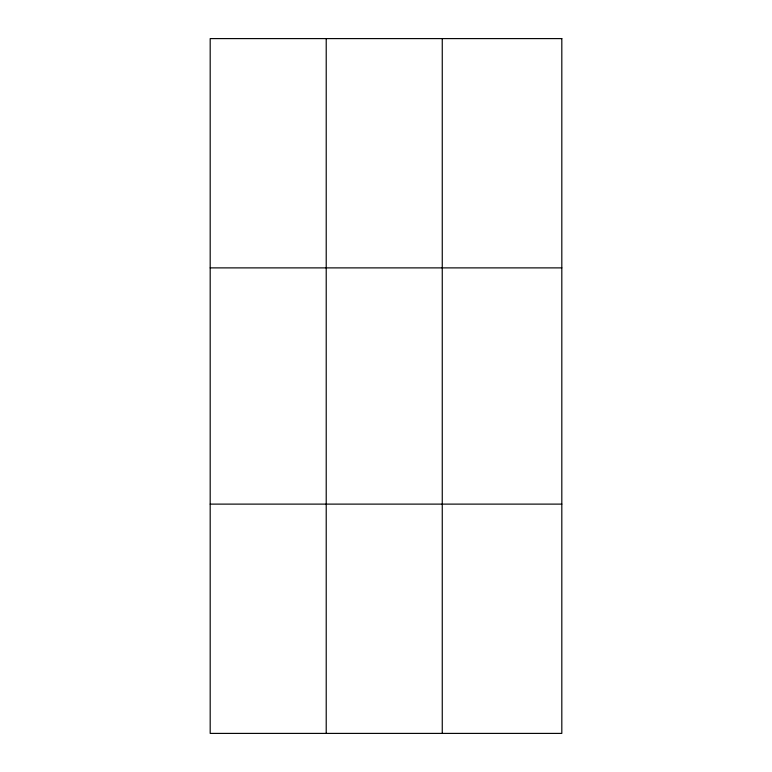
<?xml version="1.0" encoding="UTF-8"?>
<svg xmlns="http://www.w3.org/2000/svg" width="772" height="772" viewBox="0 0 772 772"><rect width="100%" height="100%" fill="white"/><g stroke="black" fill="none" stroke-linecap="round" stroke-linejoin="round"><path stroke-width="1.16" d="M326.218 733.4L326.218 38.6M442.26 733.4L442.26 38.6M210.187 267.884L561.813 267.884M210.187 504.116L561.813 504.116M561.813 38.6L561.813 733.4L210.187 733.4L210.187 38.6L561.813 38.6"/></g></svg>
